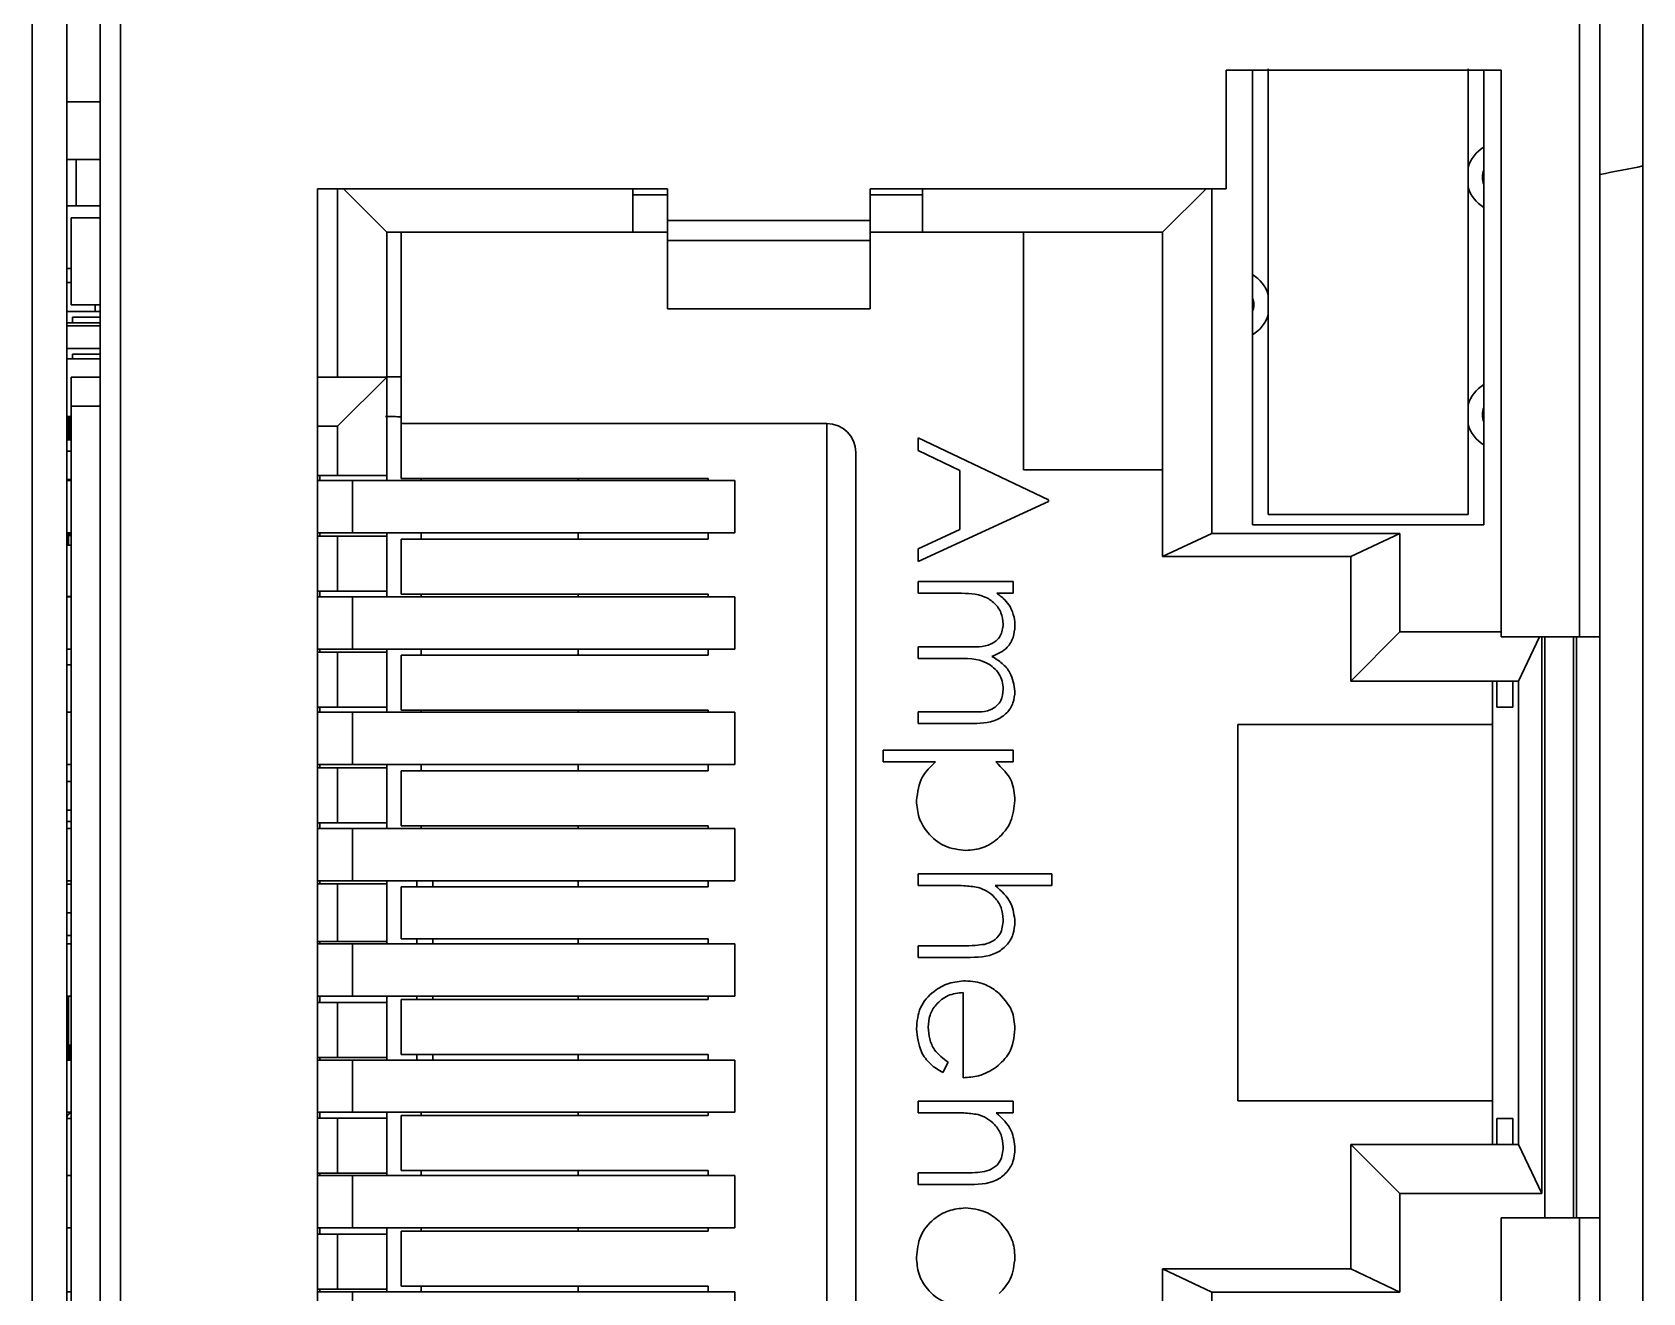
# Model space of a CAD drawing. Header units: inches. Extents: x 59 to 754, y 172 to 990.
# Drawn here: x 122.2 to 175.6, y 555.9 to 597.7 of the extents above; entities that cross this region are included whole.
import ezdxf

# ---------------------------------------------------------------- set-up
doc = ezdxf.new("R2010")
doc.units = ezdxf.units.IN
doc.header["$MEASUREMENT"] = 0
doc.layers.add('svg15406', color=7, linetype='Continuous')

msp = doc.modelspace()

# ---------------------------------------------------------------- linework, layer by layer
at = {"layer": 'svg15406', "color": 7, "lineweight": 30, "true_color": 0xffffff}
for points in [[(123.372, 718.883), (123.372, 536.189)], [(124.485, 537.001), (124.485, 718.057)], [(125.157, 717.385), (125.157, 537.673)], [(122.228, 538.898), (122.228, 716.174)], [(175.642, 538.898), (175.642, 716.174)], [(173.541, 577.643), (173.541, 617.895)], [(174.213, 617.895), (174.213, 577.643)], [(174.213, 592.969), (174.213, 602.569)], [(174.213, 596.504), (174.213, 602.405)], [(174.213, 598.192), (174.213, 597.38)], [(174.213, 596.504), (174.213, 598.084)], [(174.213, 597.68), (174.213, 593.861)], [(174.213, 595.787), (174.213, 597.38)], [(170.949, 596.425), (161.829, 596.425)], [(161.829, 596.425), (161.829, 592.489)], [(162.693, 596.425), (162.693, 581.353)], [(162.693, 596.425), (162.693, 589.647)], [(163.221, 581.689), (163.221, 596.473)], [(169.845, 596.473), (169.845, 581.689)], [(169.845, 593.203), (169.845, 596.425)], [(170.373, 581.353), (170.373, 596.425)], [(170.949, 577.643), (170.949, 596.425)], [(174.213, 596.504), (174.213, 595.787)], [(174.213, 594.2), (174.213, 596.504)], [(124.485, 595.379), (123.372, 595.379)], [(174.213, 594.2), (174.213, 593.483)], [(124.485, 593.459), (123.372, 593.459)], [(174.213, 593.134), (174.213, 593.78)], [(174.213, 593.287), (174.213, 593.483)], [(169.845, 593.202), (169.845, 593.203)], [(174.213, 593.287), (174.213, 591.806)], [(174.213, 591.145), (174.213, 592.969)], [(174.213, 592.471), (174.213, 592.969)], [(174.213, 591.241), (174.213, 592.969)], [(143.301, 592.489), (131.685, 592.489)], [(131.685, 592.489), (131.685, 543.529)], [(131.685, 592.489), (131.685, 586.249)], [(132.357, 586.249), (132.357, 592.489)], [(133.989, 591.049), (132.549, 592.489)], [(142.149, 592.297), (142.149, 592.489)], [(142.149, 592.489), (142.149, 591.049)], [(143.301, 592.489), (143.301, 591.443)], [(161.829, 592.489), (150.021, 592.489)], [(150.021, 592.489), (150.021, 591.443)], [(150.021, 591.529), (150.021, 592.489)], [(151.749, 591.049), (151.749, 592.489)], [(159.717, 591.049), (161.157, 592.489)], [(161.349, 592.489), (161.349, 581.065)], [(169.845, 585.331), (169.845, 592.544)], [(174.213, 592.471), (174.213, 590.562)], [(124.485, 591.922), (123.372, 591.922)], [(123.561, 591.922), (123.372, 591.922)], [(124.485, 591.922), (123.561, 591.922)], [(142.149, 592.297), (143.301, 592.297)], [(142.149, 592.297), (142.149, 591.049)], [(150.021, 592.297), (151.749, 592.297)], [(123.525, 588.649), (123.525, 591.529)], [(124.485, 591.529), (123.525, 591.529)], [(124.485, 591.529), (123.525, 591.529)], [(123.525, 591.529), (123.525, 591.529)], [(143.301, 591.443), (150.021, 591.443)], [(143.301, 590.775), (143.301, 591.443)], [(150.021, 589.272), (150.021, 591.529)], [(150.021, 591.443), (150.021, 590.775)], [(174.213, 587.17), (174.213, 591.806)], [(142.149, 591.049), (133.989, 591.049)], [(133.989, 591.049), (133.989, 586.249)], [(133.989, 591.049), (133.989, 586.249)], [(134.469, 584.713), (134.469, 591.049)], [(142.149, 591.049), (143.301, 591.049)], [(150.021, 590.775), (143.301, 590.775)], [(143.301, 590.775), (143.301, 588.508)], [(150.021, 591.049), (151.749, 591.049)], [(150.021, 590.775), (150.021, 588.508)], [(159.717, 591.049), (151.749, 591.049)], [(155.109, 591.049), (155.109, 583.177)], [(159.717, 580.297), (159.717, 591.049)], [(174.213, 591.241), (174.213, 553.129)], [(174.213, 591.032), (174.213, 588.728)], [(174.213, 591.032), (174.213, 589.145)], [(174.213, 590.562), (174.213, 589.145)], [(123.525, 589.844), (123.372, 589.844)], [(123.525, 589.381), (123.372, 589.381)], [(150.021, 588.508), (150.021, 589.272)], [(124.485, 588.649), (123.525, 588.649)], [(124.317, 588.426), (124.317, 588.649)], [(162.693, 588.889), (162.693, 588.409)], [(174.213, 588.728), (174.213, 586.358)], [(124.485, 588.426), (123.372, 588.426)], [(124.485, 588.237), (123.561, 588.237)], [(123.561, 588.048), (123.561, 588.237)], [(143.301, 588.508), (150.021, 588.508)], [(123.372, 588.048), (124.485, 588.048)], [(124.485, 587.954), (123.372, 587.954)], [(123.561, 587.954), (123.372, 587.954)], [(124.485, 587.954), (123.561, 587.954)], [(162.693, 587.652), (162.693, 581.353)], [(124.485, 587.198), (123.372, 587.198)], [(174.213, 587.17), (174.213, 586.311)], [(124.485, 586.86), (123.372, 586.86)], [(124.485, 587.009), (123.561, 587.009)], [(123.561, 587.009), (123.561, 586.86)], [(123.525, 585.289), (123.525, 586.249)], [(123.525, 586.249), (124.485, 586.249)], [(131.685, 586.249), (131.685, 584.617)], [(131.685, 586.249), (132.357, 586.249)], [(133.989, 586.249), (132.357, 586.249)], [(133.989, 586.249), (132.357, 584.617)], [(134.469, 586.253), (133.989, 586.253)], [(133.989, 586.249), (133.989, 582.989)], [(133.989, 586.249), (133.989, 584.713)], [(123.525, 584.94), (123.372, 584.94)], [(123.429, 584.174), (123.429, 584.94)], [(123.525, 551.697), (123.525, 585.289)], [(133.989, 584.713), (133.989, 584.94)], [(133.989, 584.94), (133.989, 584.617)], [(131.685, 584.617), (131.685, 582.989)], [(132.357, 584.617), (131.685, 584.617)], [(132.357, 582.989), (132.357, 584.617)], [(133.989, 584.617), (133.989, 582.819)], [(148.581, 584.713), (134.469, 584.713)], [(134.469, 584.713), (134.469, 582.889)], [(148.581, 552.265), (148.581, 584.713)], [(169.845, 581.689), (169.845, 584.672)], [(123.525, 584.174), (123.372, 584.174)], [(151.609, 583.811), (151.609, 584.234)], [(151.609, 584.234), (155.929, 582.185)], [(152.993, 583.154), (151.609, 583.811)], [(123.372, 583.797), (123.525, 583.797)], [(149.541, 583.753), (149.541, 553.225)], [(123.525, 582.852), (123.372, 582.852)], [(123.525, 582.819), (123.372, 582.819)], [(131.685, 582.989), (131.685, 580.973)], [(131.685, 582.989), (132.357, 582.989)], [(132.853, 582.819), (131.685, 582.819)], [(131.685, 582.819), (145.314, 582.819)], [(133.989, 582.989), (132.357, 582.989)], [(145.531, 582.819), (132.853, 582.819)], [(132.853, 582.819), (132.853, 581.081)], [(133.989, 582.819), (133.989, 582.989)], [(133.989, 582.989), (133.989, 582.989)], [(144.645, 582.889), (134.469, 582.889)], [(135.128, 582.889), (135.128, 582.819)], [(140.337, 582.889), (140.337, 582.819)], [(144.645, 582.819), (144.645, 582.889)], [(145.531, 582.819), (144.645, 582.819)], [(145.531, 581.081), (145.531, 582.819)], [(152.993, 581.196), (152.993, 583.154)], [(155.109, 583.177), (159.717, 583.177)], [(155.929, 582.13), (151.609, 580.136)], [(155.929, 582.185), (155.929, 582.13)], [(169.845, 581.689), (163.221, 581.689)], [(151.609, 580.557), (152.993, 581.196)], [(162.693, 581.353), (170.373, 581.353)], [(162.693, 581.353), (162.693, 581.353)], [(162.693, 581.353), (170.373, 581.353)], [(123.525, 581.081), (123.372, 581.081)], [(123.372, 581), (123.429, 581)], [(123.525, 580.678), (123.372, 580.678)], [(123.429, 581.056), (123.525, 581.056)], [(123.429, 581), (123.429, 581.056)], [(131.667, 581.081), (132.853, 581.081)], [(131.685, 580.973), (131.685, 579.149)], [(131.771, 580.973), (131.685, 580.973)], [(131.685, 580.973), (132.357, 580.973)], [(133.989, 580.973), (131.771, 580.973)], [(132.357, 579.149), (132.357, 580.973)], [(132.357, 580.973), (133.989, 580.973)], [(132.853, 581.081), (145.531, 581.081)], [(133.989, 581.081), (133.989, 578.96)], [(133.989, 580.973), (133.989, 581.081)], [(133.989, 580.973), (133.989, 579.149)], [(133.989, 580.973), (133.989, 580.973)], [(134.469, 580.873), (134.469, 579.049)], [(134.469, 580.873), (144.645, 580.873)], [(134.469, 580.873), (134.469, 580.873)], [(144.645, 580.873), (134.469, 580.873)], [(135.128, 581.081), (135.128, 580.873)], [(140.337, 581.081), (140.337, 580.873)], [(144.645, 580.873), (144.645, 581.081)], [(161.349, 581.065), (159.717, 580.297)], [(161.349, 581.065), (167.589, 581.065)], [(167.589, 581.065), (165.957, 580.297)], [(167.589, 581.065), (167.589, 577.801)], [(151.609, 580.136), (151.609, 580.557)], [(165.957, 580.297), (159.717, 580.297)], [(165.957, 576.169), (165.957, 580.297)], [(131.685, 579.149), (131.685, 577.133)], [(131.685, 579.149), (132.357, 579.149)], [(133.989, 579.149), (132.357, 579.149)], [(133.989, 578.96), (133.989, 579.149)], [(133.989, 579.149), (133.989, 579.149)], [(144.645, 579.049), (134.469, 579.049)], [(135.128, 579.049), (135.128, 578.96)], [(140.337, 579.049), (140.337, 578.96)], [(144.645, 578.96), (144.645, 579.049)], [(151.609, 579.083), (151.609, 579.471)], [(151.609, 579.471), (154.765, 579.471)], [(152.937, 579.083), (151.609, 579.083)], [(154.765, 579.083), (154.217, 579.083)], [(154.765, 579.471), (154.765, 579.083)], [(123.372, 578.978), (123.525, 578.978)], [(123.525, 578.96), (123.372, 578.96)], [(132.853, 578.96), (131.685, 578.96)], [(131.685, 578.96), (145.314, 578.96)], [(145.531, 578.96), (132.853, 578.96)], [(132.853, 578.96), (132.853, 577.233)], [(145.531, 578.96), (144.645, 578.96)], [(145.531, 577.233), (145.531, 578.96)], [(165.957, 576.169), (167.589, 577.801)], [(167.589, 577.801), (170.949, 577.801)], [(173.541, 577.643), (170.949, 577.643)], [(171.521, 576.169), (172.218, 577.643)], [(172.293, 577.643), (172.293, 559.177)], [(172.389, 558.375), (172.389, 577.643)], [(173.349, 577.643), (173.349, 558.375)], [(173.349, 577.643), (173.349, 575.305)], [(173.349, 575.305), (173.349, 577.643)], [(173.349, 577.643), (173.349, 574.729)], [(173.445, 558.375), (173.445, 577.643)], [(174.213, 577.643), (173.541, 577.643)], [(174.213, 558.375), (174.213, 577.643)], [(123.525, 577.233), (123.372, 577.233)], [(132.853, 577.233), (131.667, 577.233)], [(131.685, 577.133), (131.685, 575.309)], [(131.771, 577.133), (131.685, 577.133)], [(131.685, 577.133), (132.357, 577.133)], [(132.069, 577.133), (131.685, 577.133)], [(133.989, 577.133), (131.771, 577.133)], [(132.069, 577.133), (133.989, 577.133)], [(132.357, 577.133), (133.989, 577.133)], [(132.357, 575.309), (132.357, 577.133)], [(145.531, 577.233), (132.853, 577.233)], [(133.989, 577.133), (133.989, 577.233)], [(133.989, 577.233), (133.989, 575.139)], [(133.989, 577.133), (133.989, 577.133)], [(133.989, 577.133), (133.989, 575.309)], [(134.469, 577.033), (134.469, 575.209)], [(134.469, 577.033), (144.645, 577.033)], [(134.469, 577.033), (134.469, 577.033)], [(144.645, 577.033), (134.469, 577.033)], [(135.128, 577.233), (135.128, 577.033)], [(140.337, 577.233), (140.337, 577.033)], [(144.645, 577.033), (144.645, 577.233)], [(151.609, 576.923), (151.609, 577.311)], [(151.609, 577.311), (153.214, 577.311)], [(152.836, 576.923), (151.609, 576.923)], [(123.372, 576.71), (123.525, 576.71)], [(171.521, 576.169), (165.957, 576.169)], [(170.661, 576.169), (170.661, 560.809)], [(170.796, 576.169), (170.796, 575.305)], [(171.333, 575.305), (171.333, 576.169)], [(171.521, 560.809), (171.521, 576.169)], [(131.685, 575.309), (131.685, 573.293)], [(131.685, 575.309), (132.357, 575.309)], [(133.989, 575.309), (132.357, 575.309)], [(133.989, 575.139), (133.989, 575.309)], [(133.989, 575.309), (133.989, 575.309)], [(170.796, 575.305), (171.333, 575.305)], [(170.796, 575.305), (171.333, 575.305)], [(173.349, 575.305), (173.349, 575.305)], [(123.525, 575.139), (123.372, 575.139)], [(132.853, 575.139), (131.685, 575.139)], [(131.685, 575.139), (145.314, 575.139)], [(145.531, 575.139), (132.853, 575.139)], [(132.853, 575.139), (132.853, 573.401)], [(144.645, 575.209), (134.469, 575.209)], [(135.128, 575.209), (135.128, 575.139)], [(140.337, 575.209), (140.337, 575.139)], [(144.645, 575.139), (144.645, 575.209)], [(145.531, 575.139), (144.645, 575.139)], [(145.531, 573.401), (145.531, 575.139)], [(151.609, 574.763), (151.609, 575.151)], [(151.609, 575.151), (153.32, 575.151)], [(153.319, 574.763), (151.609, 574.763)], [(162.213, 574.729), (162.213, 562.249)], [(170.661, 574.729), (162.213, 574.729)], [(173.349, 574.729), (173.349, 562.249)], [(150.445, 573.49), (150.445, 573.877)], [(150.445, 573.877), (154.765, 573.877)], [(154.765, 573.877), (154.765, 573.49)], [(123.525, 573.401), (123.372, 573.401)], [(131.667, 573.401), (132.853, 573.401)], [(131.685, 573.293), (131.685, 571.469)], [(131.771, 573.293), (131.685, 573.293)], [(131.685, 573.293), (132.357, 573.293)], [(133.989, 573.293), (131.771, 573.293)], [(132.357, 571.469), (132.357, 573.293)], [(132.357, 573.293), (133.989, 573.293)], [(132.853, 573.401), (145.531, 573.401)], [(133.989, 573.401), (133.989, 571.28)], [(133.989, 573.293), (133.989, 573.401)], [(133.989, 573.293), (133.989, 571.469)], [(133.989, 573.293), (133.989, 573.293)], [(134.469, 573.193), (134.469, 571.369)], [(134.469, 573.193), (144.645, 573.193)], [(135.128, 573.401), (135.128, 573.193)], [(140.337, 573.401), (140.337, 573.193)], [(144.645, 573.193), (144.645, 573.401)], [(152.181, 573.49), (150.445, 573.49)], [(154.765, 573.49), (154.181, 573.49)], [(123.525, 572.836), (123.372, 572.836)], [(123.525, 571.891), (123.372, 571.891)], [(123.525, 571.513), (123.372, 571.513)], [(123.525, 571.28), (123.372, 571.28)], [(131.685, 571.469), (131.685, 569.453)], [(131.685, 571.469), (132.357, 571.469)], [(132.853, 571.28), (131.685, 571.28)], [(131.685, 571.28), (145.314, 571.28)], [(133.989, 571.469), (132.357, 571.469)], [(145.531, 571.28), (132.853, 571.28)], [(132.853, 571.28), (132.853, 569.553)], [(133.989, 571.28), (133.989, 571.469)], [(133.989, 571.469), (133.989, 571.469)], [(144.645, 571.369), (134.469, 571.369)], [(135.128, 571.369), (135.128, 571.28)], [(140.337, 571.369), (140.337, 571.28)], [(144.645, 571.28), (144.645, 571.369)], [(145.531, 571.28), (144.645, 571.28)], [(145.531, 569.553), (145.531, 571.28)], [(123.525, 569.553), (123.372, 569.553)], [(123.525, 569.434), (123.372, 569.434)], [(132.853, 569.553), (131.667, 569.553)], [(131.685, 569.453), (131.685, 567.533)], [(131.771, 569.453), (131.685, 569.453)], [(131.685, 569.453), (132.357, 569.453)], [(132.069, 569.453), (131.685, 569.453)], [(133.989, 569.453), (131.771, 569.453)], [(132.069, 569.453), (133.989, 569.453)], [(132.357, 567.533), (132.357, 569.453)], [(132.357, 569.453), (133.989, 569.453)], [(145.531, 569.553), (132.853, 569.553)], [(133.989, 569.453), (133.989, 569.553)], [(133.989, 569.553), (133.989, 567.459)], [(133.989, 569.453), (133.989, 567.533)], [(133.989, 569.453), (133.989, 569.453)], [(134.981, 569.553), (134.981, 569.353)], [(135.514, 569.553), (135.514, 569.353)], [(140.337, 569.553), (140.337, 569.353)], [(144.645, 569.353), (144.645, 569.553)], [(151.609, 569.391), (151.609, 569.779)], [(151.609, 569.779), (156.039, 569.779)], [(152.75, 569.391), (151.609, 569.391)], [(156.039, 569.391), (154.169, 569.391)], [(156.039, 569.779), (156.039, 569.391)], [(134.469, 569.353), (134.469, 567.625)], [(134.469, 569.353), (144.645, 569.353)], [(123.525, 568.489), (123.372, 568.489)], [(123.525, 567.734), (123.372, 567.734)], [(123.525, 567.459), (123.372, 567.459)], [(123.525, 567.459), (123.372, 567.459)], [(131.685, 567.533), (131.685, 565.517)], [(131.685, 567.533), (132.357, 567.533)], [(132.853, 567.459), (131.685, 567.459)], [(131.685, 567.459), (145.314, 567.459)], [(132.357, 567.533), (133.989, 567.533)], [(145.531, 567.459), (132.853, 567.459)], [(132.853, 567.459), (132.853, 565.721)], [(133.989, 567.533), (133.989, 567.459)], [(133.989, 567.533), (133.989, 567.533)], [(134.469, 567.625), (144.645, 567.625)], [(134.981, 567.625), (134.981, 567.459)], [(135.514, 567.625), (135.514, 567.459)], [(140.337, 567.625), (140.337, 567.459)], [(144.645, 567.625), (144.645, 567.459)], [(145.531, 567.459), (144.645, 567.459)], [(145.531, 565.721), (145.531, 567.459)], [(151.609, 567.01), (151.609, 567.397)], [(151.609, 567.397), (153.094, 567.397)], [(153.221, 567.01), (151.609, 567.01)], [(123.525, 565.721), (123.372, 565.721)], [(131.667, 565.721), (132.853, 565.721)], [(132.853, 565.721), (145.531, 565.721)], [(133.989, 565.721), (133.989, 563.6)], [(133.989, 565.721), (133.989, 565.517)], [(134.981, 565.721), (134.981, 565.609)], [(135.514, 565.721), (135.514, 565.609)], [(140.337, 565.721), (140.337, 565.609)], [(144.645, 565.721), (144.645, 565.609)], [(153.104, 563.022), (153.104, 565.846)], [(131.685, 565.517), (131.685, 563.693)], [(131.771, 565.517), (131.685, 565.517)], [(131.685, 565.517), (132.357, 565.517)], [(133.989, 565.517), (131.771, 565.517)], [(133.989, 565.517), (132.357, 565.517)], [(132.357, 565.517), (132.357, 563.693)], [(133.989, 565.517), (133.989, 565.517)], [(133.989, 563.693), (133.989, 565.517)], [(134.469, 563.785), (134.469, 565.609)], [(144.645, 565.609), (134.469, 565.609)], [(123.372, 564.105), (123.429, 564.105)], [(123.429, 564.048), (123.372, 564.048)], [(123.429, 564.048), (123.429, 564.105)], [(123.525, 564.048), (123.429, 564.048)], [(123.429, 563.6), (123.429, 564.048)], [(123.525, 563.6), (123.372, 563.6)], [(131.685, 563.693), (131.685, 561.677)], [(131.685, 563.693), (132.357, 563.693)], [(132.853, 563.6), (131.685, 563.6)], [(131.685, 563.6), (145.314, 563.6)], [(132.357, 563.693), (133.989, 563.693)], [(145.531, 563.6), (132.853, 563.6)], [(132.853, 563.6), (132.853, 561.873)], [(133.989, 563.6), (133.989, 563.789)], [(133.989, 563.693), (133.989, 563.6)], [(133.989, 563.693), (133.989, 563.693)], [(134.469, 563.785), (144.645, 563.785)], [(134.981, 563.785), (134.981, 563.6)], [(135.514, 563.785), (135.514, 563.6)], [(140.337, 563.785), (140.337, 563.6)], [(144.645, 563.785), (144.645, 563.6)], [(145.531, 563.6), (144.645, 563.6)], [(145.531, 561.873), (145.531, 563.6)], [(152.605, 563.532), (152.425, 563.188)], [(151.609, 561.859), (151.609, 562.246)], [(151.609, 562.246), (154.765, 562.246)], [(154.765, 562.246), (154.765, 561.859)], [(162.213, 562.249), (170.661, 562.249)], [(173.349, 558.375), (173.349, 562.249)], [(123.525, 561.873), (123.372, 561.873)], [(123.373, 561.686), (123.372, 561.686)], [(132.853, 561.873), (131.667, 561.873)], [(131.685, 561.677), (131.685, 559.853)], [(131.771, 561.677), (131.685, 561.677)], [(131.685, 561.677), (132.357, 561.677)], [(133.989, 561.677), (131.771, 561.677)], [(133.989, 561.677), (132.357, 561.677)], [(132.357, 561.677), (132.357, 559.853)], [(145.531, 561.873), (132.853, 561.873)], [(133.989, 561.773), (133.989, 561.873)], [(133.989, 561.873), (133.989, 559.779)], [(133.989, 561.873), (133.989, 561.677)], [(133.989, 561.677), (133.989, 561.677)], [(133.989, 559.853), (133.989, 561.677)], [(134.469, 559.945), (134.469, 561.769)], [(144.645, 561.769), (134.469, 561.769)], [(135.128, 561.873), (135.128, 561.769)], [(140.337, 561.873), (140.337, 561.769)], [(144.645, 561.873), (144.645, 561.769)], [(152.75, 561.859), (151.609, 561.859)], [(154.765, 561.859), (154.196, 561.859)], [(170.796, 561.673), (171.333, 561.673)], [(170.796, 560.809), (170.796, 561.673)], [(171.333, 561.673), (171.333, 560.809)], [(173.349, 561.673), (173.349, 558.375)], [(165.957, 560.809), (167.589, 559.177)], [(171.521, 560.809), (165.957, 560.809)], [(165.957, 560.809), (165.957, 556.681)], [(165.957, 560.809), (171.333, 560.809)], [(171.333, 560.809), (171.521, 560.809)], [(171.521, 560.809), (172.293, 559.177)], [(123.525, 559.779), (123.372, 559.779)], [(131.685, 559.853), (131.685, 557.837)], [(131.685, 559.853), (132.357, 559.853)], [(132.853, 559.779), (131.685, 559.779)], [(131.685, 559.779), (145.314, 559.779)], [(132.357, 559.853), (133.989, 559.853)], [(145.531, 559.779), (132.853, 559.779)], [(132.853, 559.779), (132.853, 558.041)], [(133.989, 559.853), (133.989, 559.779)], [(133.989, 559.853), (133.989, 559.853)], [(134.469, 559.945), (144.645, 559.945)], [(135.128, 559.945), (135.128, 559.779)], [(140.337, 559.945), (140.337, 559.779)], [(144.645, 559.945), (144.645, 559.779)], [(145.531, 559.779), (144.645, 559.779)], [(145.531, 558.041), (145.531, 559.779)], [(151.609, 559.477), (151.609, 559.865)], [(151.609, 559.865), (153.094, 559.865)], [(153.221, 559.477), (151.609, 559.477)], [(167.589, 555.913), (167.589, 559.177)], [(167.589, 559.177), (172.293, 559.177)], [(170.949, 558.375), (170.949, 539.593)], [(173.541, 558.375), (170.949, 558.375)], [(172.389, 558.375), (170.949, 558.375)], [(173.445, 558.375), (172.389, 558.375)], [(174.213, 558.375), (173.445, 558.375)], [(173.541, 537.673), (173.541, 558.375)], [(173.541, 558.375), (174.213, 558.375)], [(174.213, 558.375), (174.213, 537.001)], [(123.525, 558.041), (123.372, 558.041)], [(131.667, 558.041), (132.853, 558.041)], [(131.685, 557.837), (131.685, 556.013)], [(131.771, 557.837), (131.685, 557.837)], [(131.685, 557.837), (132.357, 557.837)], [(133.989, 557.837), (131.771, 557.837)], [(132.357, 557.837), (132.357, 556.013)], [(133.989, 557.837), (132.357, 557.837)], [(132.853, 558.041), (145.531, 558.041)], [(133.989, 558.041), (133.989, 555.92)], [(133.989, 558.041), (133.989, 557.837)], [(133.989, 556.013), (133.989, 557.837)], [(133.989, 557.837), (133.989, 557.837)], [(134.469, 556.105), (134.469, 557.929)], [(144.645, 557.929), (134.469, 557.929)], [(135.128, 558.041), (135.128, 557.929)], [(140.337, 558.041), (140.337, 557.929)], [(144.645, 558.041), (144.645, 557.929)], [(161.349, 555.913), (159.717, 556.681)], [(165.957, 556.681), (159.717, 556.681)], [(159.717, 556.681), (159.717, 545.929)], [(167.589, 555.913), (165.957, 556.681)], [(133.989, 555.92), (133.989, 556.109)], [(134.469, 556.105), (144.645, 556.105)], [(135.128, 556.105), (135.128, 555.92)], [(140.337, 556.105), (140.337, 555.92)], [(144.645, 556.105), (144.645, 555.92)], [(123.525, 555.92), (123.372, 555.92)], [(131.685, 556.013), (131.685, 553.997)], [(131.685, 556.013), (132.357, 556.013)], [(132.853, 555.92), (131.685, 555.92)], [(131.685, 555.92), (145.314, 555.92)], [(132.357, 556.013), (133.989, 556.013)], [(145.531, 555.92), (132.853, 555.92)], [(132.853, 555.92), (132.853, 554.193)], [(133.989, 556.013), (133.989, 555.92)], [(133.989, 556.013), (133.989, 556.013)], [(145.531, 555.92), (144.645, 555.92)], [(145.531, 554.193), (145.531, 555.92)], [(161.349, 544.297), (161.349, 555.913)], [(161.349, 555.913), (167.589, 555.913)]]:
    msp.add_lwpolyline(points, dxfattribs=at)
at = {"layer": 'svg15406', "color": 250, "lineweight": 30, "true_color": 0x414141}
for points in [[(123.684, 593.459), (123.684, 591.922)], [(123.486, 584.94), (123.486, 584.174)], [(124.485, 585.289), (123.525, 585.289)], [(131.771, 582.819), (131.771, 582.989)], [(123.429, 581.081), (123.429, 581.056)], [(123.525, 581), (123.429, 581)], [(123.429, 581), (123.429, 580.678)], [(131.771, 580.973), (131.771, 581.081)], [(131.771, 578.96), (131.771, 579.149)], [(131.771, 577.133), (131.771, 577.233)], [(131.771, 575.139), (131.771, 575.309)], [(131.771, 573.293), (131.771, 573.401)], [(131.771, 571.28), (131.771, 571.469)], [(131.771, 569.453), (131.771, 569.553)], [(131.771, 567.533), (131.771, 567.459)], [(123.429, 565.721), (123.429, 564.105)], [(131.771, 565.721), (131.771, 565.517)], [(123.429, 564.105), (123.525, 564.105)], [(123.486, 564.048), (123.486, 563.6)], [(131.771, 563.693), (131.771, 563.6)], [(123.372, 561.667), (123.525, 561.667)], [(131.771, 561.873), (131.771, 561.677)], [(131.771, 559.853), (131.771, 559.779)], [(131.771, 558.041), (131.771, 557.837)], [(131.771, 556.013), (131.771, 555.92)]]:
    msp.add_lwpolyline(points, dxfattribs=at)
at = {"layer": 'svg15406', "color": 7, "lineweight": 30, "true_color": 0xffffff}
for points in [[(170.373, 593.871), (170.118, 593.724), (169.929, 593.485), (169.845, 593.203)], [(170.373, 593.871), (170.118, 593.724), (169.929, 593.485), (169.845, 593.203)], [(170.373, 593.113), (170.309, 592.96), (170.309, 592.787), (170.373, 592.633)], [(174.213, 592.969), (174.717, 593.061), (175.194, 593.153), (175.642, 593.248)], [(169.845, 592.544), (169.929, 592.262), (170.118, 592.023), (170.373, 591.876)], [(163.221, 588.979), (163.137, 589.261), (162.948, 589.5), (162.693, 589.647)], [(163.221, 588.979), (163.137, 589.261), (162.948, 589.5), (162.693, 589.647)], [(162.693, 588.409), (162.757, 588.563), (162.757, 588.736), (162.693, 588.889)], [(162.693, 587.652), (162.948, 587.799), (163.137, 588.038), (163.221, 588.32)], [(170.373, 585.999), (170.118, 585.852), (169.929, 585.613), (169.845, 585.331)], [(170.373, 585.999), (170.118, 585.852), (169.929, 585.613), (169.845, 585.331)], [(134.469, 584.935), (134.294, 584.938), (134.12, 584.94), (133.945, 584.94)], [(170.373, 585.241), (170.309, 585.088), (170.309, 584.915), (170.373, 584.761)], [(169.845, 584.672), (169.929, 584.39), (170.118, 584.151), (170.373, 584.004)], [(123.525, 561.853), (123.436, 561.836), (123.372, 561.758), (123.372, 561.667)], [(123.525, 561.853), (123.436, 561.836), (123.372, 561.758), (123.372, 561.667)]]:
    msp.add_open_spline(points, degree=3, dxfattribs=at)
for points, knots in [([(169.845, 593.202), (169.845, 593.201), (169.845, 593.199), (169.845, 593.193), (169.845, 593.187), (169.845, 593.178), (169.845, 593.166), (169.845, 593.144), (169.845, 593.115), (169.845, 593.083), (169.845, 593.02), (169.845, 592.946), (169.845, 592.873), (169.845, 592.8), (169.845, 592.727), (169.845, 592.664), (169.845, 592.632), (169.845, 592.603), (169.845, 592.58), (169.845, 592.569), (169.845, 592.56), (169.845, 592.554), (169.845, 592.548), (169.845, 592.546), (169.845, 592.544)], [0, 0, 0, 0, 1, 1, 1, 2, 2, 2, 3, 3, 3, 4, 4, 4, 5, 5, 5, 6, 6, 6, 7, 7, 7, 8, 8, 8, 8]), ([(162.693, 588.889), (162.693, 588.985), (162.693, 589.081), (162.693, 589.175), (162.693, 589.25), (162.693, 589.324), (162.693, 589.39), (162.693, 589.428), (162.693, 589.463), (162.693, 589.495), (162.693, 589.526), (162.693, 589.553), (162.693, 589.576), (162.693, 589.599), (162.693, 589.618), (162.693, 589.629), (162.693, 589.641), (162.693, 589.644), (162.693, 589.647)], [0, 0, 0, 0, 1, 1, 1, 2, 2, 2, 3, 3, 3, 4, 4, 4, 5, 5, 5, 6, 6, 6, 6]), ([(162.693, 587.652), (162.693, 587.655), (162.693, 587.659), (162.693, 587.669), (162.693, 587.681), (162.693, 587.699), (162.693, 587.723), (162.693, 587.745), (162.693, 587.772), (162.693, 587.802), (162.693, 587.834), (162.693, 587.87), (162.693, 587.909), (162.693, 587.974), (162.693, 588.047), (162.693, 588.122), (162.693, 588.216), (162.693, 588.313), (162.693, 588.409)], [0, 0, 0, 0, 1, 1, 1, 2, 2, 2, 3, 3, 3, 4, 4, 4, 5, 5, 5, 6, 6, 6, 6]), ([(169.845, 585.331), (169.845, 585.328), (169.845, 585.327), (169.845, 585.321), (169.845, 585.315), (169.845, 585.306), (169.845, 585.294), (169.845, 585.272), (169.845, 585.243), (169.845, 585.211), (169.845, 585.148), (169.845, 585.074), (169.845, 585.001), (169.845, 584.928), (169.845, 584.855), (169.845, 584.792), (169.845, 584.76), (169.845, 584.731), (169.845, 584.708), (169.845, 584.697), (169.845, 584.688), (169.845, 584.682), (169.845, 584.676), (169.845, 584.674), (169.845, 584.672)], [0, 0, 0, 0, 1, 1, 1, 2, 2, 2, 3, 3, 3, 4, 4, 4, 5, 5, 5, 6, 6, 6, 7, 7, 7, 8, 8, 8, 8]), ([(149.541, 583.753), (149.541, 584.284), (149.111, 584.713), (148.581, 584.713), (148.581, 584.713), (148.581, 584.713), (148.581, 584.713)], [0, 0, 0, 0, 1, 1, 1, 2, 2, 2, 2]), ([(149.541, 583.753), (149.541, 584.284), (149.111, 584.713), (148.581, 584.713), (148.581, 584.713), (148.581, 584.713), (148.581, 584.713)], [0, 0, 0, 0, 1, 1, 1, 2, 2, 2, 2]), ([(123.429, 581.056), (123.398, 581.056), (123.372, 581.031), (123.372, 581), (123.372, 581), (123.372, 581), (123.372, 581)], [0, 0, 0, 0, 1, 1, 1, 2, 2, 2, 2]), ([(123.429, 581.056), (123.398, 581.056), (123.372, 581.031), (123.372, 581), (123.372, 581), (123.372, 581), (123.372, 581)], [0, 0, 0, 0, 1, 1, 1, 2, 2, 2, 2]), ([(154.433, 578.062), (154.417, 578.189), (154.401, 578.317), (154.355, 578.434), (154.308, 578.551), (154.232, 578.658), (154.139, 578.747), (154.047, 578.836), (153.938, 578.908), (153.823, 578.958), (153.552, 579.078), (153.245, 579.081), (152.937, 579.083)], [0, 0, 0, 0, 1, 1, 1, 2, 2, 2, 3, 3, 3, 4, 4, 4, 4]), ([(154.217, 579.083), (154.312, 579.013), (154.406, 578.943), (154.487, 578.86), (154.551, 578.794), (154.606, 578.72), (154.661, 578.645)], [0, 0, 0, 0, 1, 1, 1, 2, 2, 2, 2]), ([(154.661, 578.645), (154.712, 578.529), (154.763, 578.412), (154.79, 578.29), (154.81, 578.194), (154.816, 578.094), (154.821, 577.995)], [0, 0, 0, 0, 1, 1, 1, 2, 2, 2, 2]), ([(154.661, 578.645), (154.712, 578.529), (154.763, 578.412), (154.79, 578.29), (154.81, 578.194), (154.816, 578.094), (154.821, 577.995)], [0, 0, 0, 0, 1, 1, 1, 2, 2, 2, 2]), ([(153.214, 577.311), (153.497, 577.299), (153.781, 577.287), (154.028, 577.4), (154.089, 577.429), (154.149, 577.465), (154.201, 577.51), (154.253, 577.555), (154.298, 577.609), (154.331, 577.668), (154.397, 577.786), (154.415, 577.924), (154.433, 578.062)], [0, 0, 0, 0, 1, 1, 1, 2, 2, 2, 3, 3, 3, 4, 4, 4, 4]), ([(154.821, 577.995), (154.808, 577.869), (154.795, 577.742), (154.756, 577.621), (154.717, 577.501), (154.652, 577.385), (154.566, 577.294), (154.431, 577.152), (154.245, 577.071), (154.058, 576.99)], [0, 0, 0, 0, 1, 1, 1, 2, 2, 2, 3, 3, 3, 3]), ([(154.433, 575.9), (154.426, 575.989), (154.419, 576.079), (154.396, 576.165), (154.373, 576.251), (154.333, 576.333), (154.285, 576.409), (154.237, 576.485), (154.179, 576.555), (154.113, 576.615), (154.046, 576.676), (153.971, 576.727), (153.892, 576.767), (153.577, 576.929), (153.207, 576.926), (152.836, 576.923)], [0, 0, 0, 0, 1, 1, 1, 2, 2, 2, 3, 3, 3, 4, 4, 4, 5, 5, 5, 5]), ([(154.058, 576.99), (154.174, 576.918), (154.289, 576.847), (154.393, 576.757), (154.496, 576.668), (154.587, 576.562), (154.651, 576.443), (154.752, 576.259), (154.786, 576.045), (154.821, 575.832)], [0, 0, 0, 0, 1, 1, 1, 2, 2, 2, 3, 3, 3, 3]), ([(154.821, 575.832), (154.809, 575.701), (154.797, 575.57), (154.754, 575.448), (154.712, 575.326), (154.639, 575.212), (154.547, 575.118), (154.455, 575.024), (154.344, 574.949), (154.227, 574.896), (153.949, 574.772), (153.634, 574.768), (153.319, 574.763)], [0, 0, 0, 0, 1, 1, 1, 2, 2, 2, 3, 3, 3, 4, 4, 4, 4]), ([(153.32, 575.151), (153.589, 575.142), (153.858, 575.133), (154.08, 575.255), (154.136, 575.286), (154.189, 575.324), (154.234, 575.37), (154.28, 575.416), (154.319, 575.469), (154.348, 575.526), (154.404, 575.64), (154.419, 575.77), (154.433, 575.9)], [0, 0, 0, 0, 1, 1, 1, 2, 2, 2, 3, 3, 3, 4, 4, 4, 4]), ([(151.553, 572.202), (151.591, 572.483), (151.628, 572.764), (151.758, 572.997), (151.86, 573.181), (152.02, 573.335), (152.181, 573.49)], [0, 0, 0, 0, 1, 1, 1, 2, 2, 2, 2]), ([(154.181, 573.49), (154.388, 573.293), (154.596, 573.096), (154.7, 572.852), (154.783, 572.659), (154.802, 572.437), (154.821, 572.214)], [0, 0, 0, 0, 1, 1, 1, 2, 2, 2, 2]), ([(153.196, 570.554), (152.953, 570.582), (152.71, 570.61), (152.493, 570.705), (152.275, 570.8), (152.084, 570.962), (151.927, 571.151), (151.804, 571.299), (151.704, 571.464), (151.645, 571.642), (151.586, 571.82), (151.57, 572.011), (151.553, 572.202)], [0, 0, 0, 0, 1, 1, 1, 2, 2, 2, 3, 3, 3, 4, 4, 4, 4]), ([(154.821, 572.214), (154.793, 571.972), (154.765, 571.73), (154.673, 571.512), (154.58, 571.294), (154.423, 571.1), (154.238, 570.941), (154.092, 570.815), (153.929, 570.711), (153.753, 570.65), (153.576, 570.589), (153.386, 570.572), (153.196, 570.554)], [0, 0, 0, 0, 1, 1, 1, 2, 2, 2, 3, 3, 3, 4, 4, 4, 4]), ([(153.597, 569.331), (153.44, 569.353), (153.282, 569.375), (153.124, 569.384), (153, 569.391), (152.875, 569.391), (152.75, 569.391)], [0, 0, 0, 0, 1, 1, 1, 2, 2, 2, 2]), ([(154.169, 569.391), (154.372, 569.208), (154.574, 569.024), (154.682, 568.793), (154.767, 568.612), (154.794, 568.401), (154.821, 568.19)], [0, 0, 0, 0, 1, 1, 1, 2, 2, 2, 2]), ([(154.433, 568.258), (154.419, 568.395), (154.405, 568.532), (154.358, 568.658), (154.311, 568.784), (154.231, 568.899), (154.138, 569), (154.065, 569.08), (153.983, 569.151), (153.892, 569.205), (153.8, 569.259), (153.699, 569.295), (153.597, 569.331)], [0, 0, 0, 0, 1, 1, 1, 2, 2, 2, 3, 3, 3, 4, 4, 4, 4]), ([(154.821, 568.19), (154.808, 568.048), (154.796, 567.907), (154.752, 567.774), (154.708, 567.641), (154.632, 567.518), (154.536, 567.412), (154.44, 567.307), (154.325, 567.22), (154.2, 567.159), (153.907, 567.015), (153.564, 567.012), (153.221, 567.01)], [0, 0, 0, 0, 1, 1, 1, 2, 2, 2, 3, 3, 3, 4, 4, 4, 4]), ([(153.812, 567.442), (153.912, 567.474), (154.012, 567.507), (154.101, 567.562), (154.189, 567.617), (154.267, 567.695), (154.319, 567.784), (154.4, 567.924), (154.416, 568.091), (154.433, 568.258)], [0, 0, 0, 0, 1, 1, 1, 2, 2, 2, 3, 3, 3, 3]), ([(153.094, 567.397), (153.228, 567.396), (153.363, 567.396), (153.497, 567.406), (153.602, 567.414), (153.707, 567.428), (153.812, 567.442)], [0, 0, 0, 0, 1, 1, 1, 2, 2, 2, 2]), ([(153.094, 567.397), (153.228, 567.396), (153.363, 567.396), (153.497, 567.406), (153.602, 567.414), (153.707, 567.428), (153.812, 567.442)], [0, 0, 0, 0, 1, 1, 1, 2, 2, 2, 2]), ([(151.553, 564.646), (151.575, 564.886), (151.596, 565.126), (151.69, 565.339), (151.783, 565.551), (151.948, 565.736), (152.138, 565.883), (152.288, 565.998), (152.453, 566.09), (152.629, 566.145), (152.805, 566.2), (152.992, 566.217), (153.178, 566.234)], [0, 0, 0, 0, 1, 1, 1, 2, 2, 2, 3, 3, 3, 4, 4, 4, 4]), ([(153.178, 566.234), (153.393, 566.215), (153.607, 566.196), (153.801, 566.12), (153.953, 566.06), (154.093, 565.965), (154.232, 565.871)], [0, 0, 0, 0, 1, 1, 1, 2, 2, 2, 2]), ([(153.178, 566.234), (153.393, 566.215), (153.607, 566.196), (153.801, 566.12), (153.953, 566.06), (154.093, 565.965), (154.232, 565.871)], [0, 0, 0, 0, 1, 1, 1, 2, 2, 2, 2]), ([(153.104, 565.846), (152.933, 565.827), (152.762, 565.807), (152.607, 565.742), (152.452, 565.677), (152.313, 565.568), (152.202, 565.436), (152.115, 565.333), (152.044, 565.215), (152.004, 565.09), (151.963, 564.964), (151.952, 564.829), (151.941, 564.695)], [0, 0, 0, 0, 1, 1, 1, 2, 2, 2, 3, 3, 3, 4, 4, 4, 4]), ([(154.232, 565.871), (154.423, 565.677), (154.614, 565.483), (154.71, 565.247), (154.786, 565.061), (154.804, 564.849), (154.821, 564.637)], [0, 0, 0, 0, 1, 1, 1, 2, 2, 2, 2]), ([(154.232, 565.871), (154.423, 565.677), (154.614, 565.483), (154.71, 565.247), (154.786, 565.061), (154.804, 564.849), (154.821, 564.637)], [0, 0, 0, 0, 1, 1, 1, 2, 2, 2, 2]), ([(152.425, 563.188), (152.282, 563.276), (152.139, 563.364), (152.016, 563.478), (151.893, 563.592), (151.79, 563.731), (151.72, 563.882), (151.611, 564.118), (151.582, 564.382), (151.553, 564.646)], [0, 0, 0, 0, 1, 1, 1, 2, 2, 2, 3, 3, 3, 3]), ([(151.941, 564.695), (151.952, 564.564), (151.963, 564.434), (151.995, 564.306), (152.027, 564.179), (152.079, 564.054), (152.153, 563.948), (152.269, 563.781), (152.437, 563.656), (152.605, 563.532)], [0, 0, 0, 0, 1, 1, 1, 2, 2, 2, 3, 3, 3, 3]), ([(154.821, 564.637), (154.788, 564.356), (154.756, 564.075), (154.626, 563.846), (154.524, 563.664), (154.362, 563.515), (154.199, 563.365)], [0, 0, 0, 0, 1, 1, 1, 2, 2, 2, 2]), ([(123.372, 564.105), (123.372, 564.074), (123.398, 564.048), (123.429, 564.048), (123.429, 564.048), (123.429, 564.048), (123.429, 564.048)], [0, 0, 0, 0, 1, 1, 1, 2, 2, 2, 2]), ([(154.199, 563.365), (154.01, 563.253), (153.82, 563.141), (153.613, 563.084), (153.45, 563.04), (153.277, 563.031), (153.104, 563.022)], [0, 0, 0, 0, 1, 1, 1, 2, 2, 2, 2]), ([(153.597, 561.799), (153.44, 561.821), (153.282, 561.842), (153.124, 561.852), (153, 561.859), (152.875, 561.859), (152.75, 561.859)], [0, 0, 0, 0, 1, 1, 1, 2, 2, 2, 2]), ([(154.433, 560.725), (154.419, 560.862), (154.405, 560.999), (154.358, 561.125), (154.311, 561.251), (154.231, 561.366), (154.138, 561.468), (154.065, 561.548), (153.983, 561.619), (153.892, 561.673), (153.8, 561.727), (153.699, 561.763), (153.597, 561.799)], [0, 0, 0, 0, 1, 1, 1, 2, 2, 2, 3, 3, 3, 4, 4, 4, 4]), ([(154.196, 561.859), (154.395, 561.674), (154.593, 561.49), (154.696, 561.26), (154.777, 561.078), (154.799, 560.868), (154.821, 560.658)], [0, 0, 0, 0, 1, 1, 1, 2, 2, 2, 2]), ([(154.821, 560.658), (154.808, 560.516), (154.796, 560.374), (154.752, 560.242), (154.708, 560.109), (154.632, 559.985), (154.536, 559.88), (154.44, 559.775), (154.324, 559.688), (154.2, 559.627), (153.906, 559.483), (153.563, 559.48), (153.221, 559.477)], [0, 0, 0, 0, 1, 1, 1, 2, 2, 2, 3, 3, 3, 4, 4, 4, 4]), ([(153.812, 559.911), (153.912, 559.942), (154.013, 559.973), (154.102, 560.028), (154.191, 560.083), (154.268, 560.161), (154.319, 560.251), (154.4, 560.391), (154.416, 560.558), (154.433, 560.725)], [0, 0, 0, 0, 1, 1, 1, 2, 2, 2, 3, 3, 3, 3]), ([(153.094, 559.865), (153.228, 559.864), (153.363, 559.863), (153.497, 559.873), (153.602, 559.881), (153.707, 559.896), (153.812, 559.911)], [0, 0, 0, 0, 1, 1, 1, 2, 2, 2, 2]), ([(153.094, 559.865), (153.228, 559.864), (153.363, 559.863), (153.497, 559.873), (153.602, 559.881), (153.707, 559.896), (153.812, 559.911)], [0, 0, 0, 0, 1, 1, 1, 2, 2, 2, 2]), ([(151.553, 557.066), (151.578, 557.308), (151.602, 557.55), (151.695, 557.767), (151.787, 557.983), (151.948, 558.173), (152.135, 558.328), (152.283, 558.45), (152.447, 558.55), (152.623, 558.608), (152.8, 558.667), (152.989, 558.684), (153.178, 558.702)], [0, 0, 0, 0, 1, 1, 1, 2, 2, 2, 3, 3, 3, 4, 4, 4, 4]), ([(153.178, 558.702), (153.411, 558.679), (153.644, 558.656), (153.848, 558.566), (154.01, 558.495), (154.154, 558.382), (154.298, 558.269)], [0, 0, 0, 0, 1, 1, 1, 2, 2, 2, 2]), ([(153.178, 558.702), (153.411, 558.679), (153.644, 558.656), (153.848, 558.566), (154.01, 558.495), (154.154, 558.382), (154.298, 558.269)], [0, 0, 0, 0, 1, 1, 1, 2, 2, 2, 2]), ([(154.298, 558.269), (154.467, 558.074), (154.637, 557.879), (154.722, 557.65), (154.79, 557.47), (154.805, 557.268), (154.821, 557.066)], [0, 0, 0, 0, 1, 1, 1, 2, 2, 2, 2]), ([(154.298, 558.269), (154.467, 558.074), (154.637, 557.879), (154.722, 557.65), (154.79, 557.47), (154.805, 557.268), (154.821, 557.066)], [0, 0, 0, 0, 1, 1, 1, 2, 2, 2, 2]), ([(153.178, 555.434), (152.938, 555.464), (152.698, 555.493), (152.482, 555.586), (152.265, 555.679), (152.071, 555.835), (151.916, 556.022), (151.794, 556.168), (151.695, 556.333), (151.639, 556.51), (151.582, 556.688), (151.568, 556.877), (151.553, 557.066)], [0, 0, 0, 0, 1, 1, 1, 2, 2, 2, 3, 3, 3, 4, 4, 4, 4]), ([(154.821, 557.066), (154.794, 556.81), (154.767, 556.554), (154.659, 556.336), (154.573, 556.164), (154.437, 556.015), (154.301, 555.867)], [0, 0, 0, 0, 1, 1, 1, 2, 2, 2, 2])]:
    msp.add_open_spline(points, degree=3, knots=knots, dxfattribs=at)

doc.saveas('drawing.dxf')
